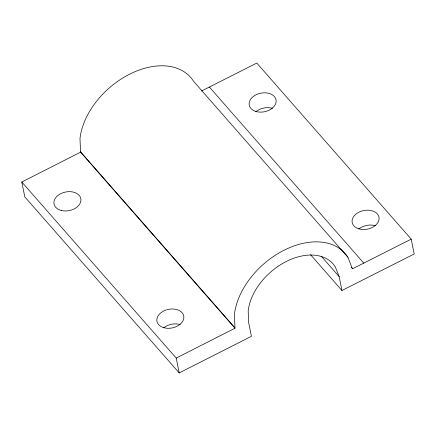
<?xml version="1.0" encoding="UTF-8"?>
<svg xmlns="http://www.w3.org/2000/svg" width="436" height="436" viewBox="0 0 436 436"><rect width="100%" height="100%" fill="white"/><g stroke="black" fill="none" stroke-linecap="round" stroke-linejoin="round"><path stroke-width="0.65" d="M411.208 239.13L414.2 253.975L341.966 290.507L339.17 276.631L335.344 266.93A52.456 35.114 -41.3 0 0 286.229 261.507A52.456 35.114 -41.3 0 0 248.188 311.004L248.624 322.422L251.419 336.298L179.207 372.933L24.792 196.87L21.8 182.025L80.567 152.159L79.979 138.713A68.354 45.764 -41.3 0 1 129.552 74.213A68.354 45.764 -41.3 0 1 193.551 81.276L347.972 257.344L352.413 268.865L411.208 239.13L256.793 63.067L201.59 90.982M179.207 372.933L176.215 358.087L234.982 328.221L234.394 314.781A68.354 45.764 -41.3 0 1 283.967 250.275A68.354 45.764 -41.3 0 1 347.972 257.344M209.373 87.047L363.788 263.115M351.421 267.355L352.315 268.38M321.659 256.668L339.17 276.631M310.546 254.679L341.966 290.507M80.475 151.701L234.89 327.763M80.567 152.159L234.982 328.221M21.8 182.025L176.215 358.087M359.073 228.856A13.663 9.472 -11.4 0 1 375.407 225.728M256.128 111.48A13.663 9.472 -11.4 0 1 272.467 108.351M163.854 327.703A13.663 9.472 -11.4 0 1 180.188 324.569M358.752 228.807A13.663 9.472 -11.4 0 0 379.107 218.512A13.663 9.472 -11.4 0 0 358.893 212.212A13.663 9.472 -11.4 0 0 358.752 228.807M255.812 111.431A13.663 9.472 -11.4 0 0 276.162 101.136A13.663 9.472 -11.4 0 0 255.948 94.835A13.663 9.472 -11.4 0 0 255.812 111.431M163.527 327.605A13.663 9.472 -11.4 0 0 183.878 317.31A13.663 9.472 -11.4 0 0 163.664 311.015A13.663 9.472 -11.4 0 0 163.527 327.605M61.274 210.468A13.663 9.472 -11.4 0 0 80.927 199.426A13.663 9.472 -11.4 0 0 60.064 194.036A13.663 9.472 -11.4 0 0 61.274 210.468"/></g></svg>
